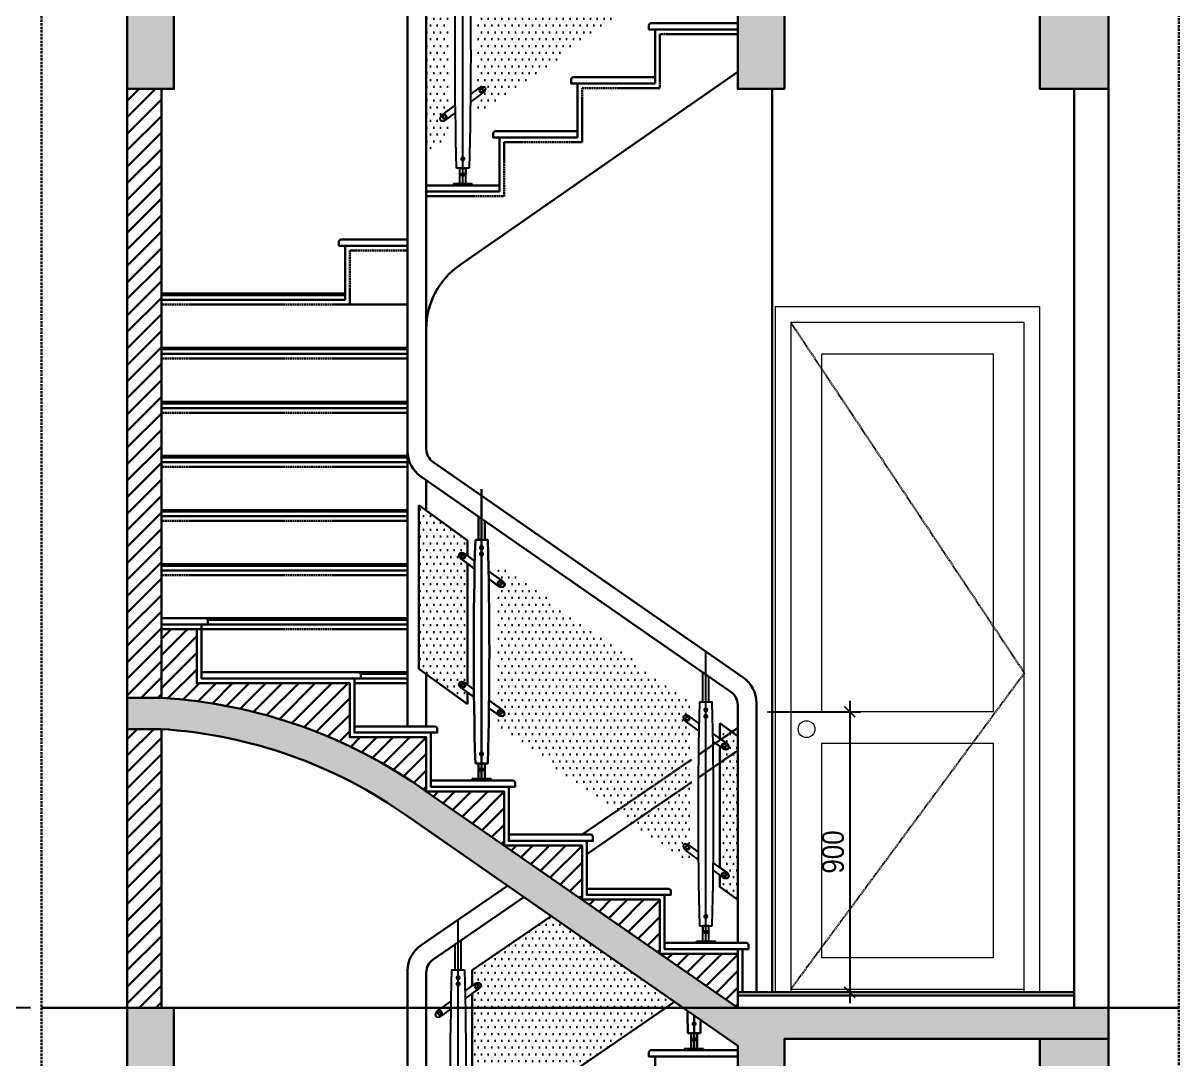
# Model space of a CAD drawing. Header units: millimetres. Extents: x -82962 to 19744, y -138000 to 4535.
# Drawn here: x 12321 to 16031, y -24974 to -21648 of the extents above; entities that cross this region are included whole.
import ezdxf

# ---------------------------------------------------------------- set-up
doc = ezdxf.new("R2010")
doc.units = ezdxf.units.MM
doc.header["$LTSCALE"] = 1000
doc.header["$MEASUREMENT"] = 0
doc.header["$PDMODE"] = 3
doc.linetypes.add('AI9-LType1', pattern=[2.49996, 1.562488, -0.312491, 0.312491, -0.312491])
doc.linetypes.add('HIDDEN', pattern=[0.375, 0.25, -0.125])
doc.layers.get('0').update_dxf_attribs({"lineweight": 30})
doc.layers.get('DEFPOINTS').update_dxf_attribs({"color": 4, "lineweight": 30})
doc.layers.add('CCA - DOOR', color=34, linetype='Continuous', lineweight=20)
doc.layers.add('THAY', color=4, linetype='Continuous', lineweight=30)
for name, color, linetype in [('DIM KT', 9, 'Continuous'), ('net-vatlieu', 250, 'Continuous'), ('tim', 14, 'AI9-LType1')]:
    doc.layers.add(name, color=color, linetype=linetype)
doc.styles.add('ARIAL', font='arial.ttf', dxfattribs={"width": 0.85})
doc.dimstyles.new('DIM 1-100', dxfattribs={"dimscale": 0, "dimtxt": 2, "dimasz": 1, "dimexe": 1, "dimexo": 1, "dimgap": 0.5, "dimtad": 1, "dimdec": 4, "dimrnd": 1, "dimdsep": 46, "dimtxsty": 'ARIAL', "dimblk1": 'ARCHTICK', "dimblk2": 'ARCHTICK', "dimsah": 1, "dimcen": 2, "dimdle": 1, "dimclrd": 9, "dimclre": 9, "dimclrt": 1, "dimadec": 0, "dimazin": 0, "dimtfac": 1, "dimtdec": 4, "dimtix": 1, "dimtmove": 2, "dimatfit": 3, "dimldrblk": 'DOT', "dimfxl": 1, "dimtvp": 1, "dimtolj": 1, "dimarcsym": 0})
pattern_1 = [(45, (42541.38, 0), (-26.516504, 26.516504), [])]

# ---------------------------------------------------------------- blocks, each defined once
blk = doc.blocks.new('_ARCHTICK')
at = {"color": 0, "linetype": 'ByBlock', "const_width": 0.15}
blk.add_lwpolyline([(-0.5, -0.5), (0.5, 0.5)], dxfattribs=at)
blk = doc.blocks.new('*D208')
at = {"layer": 'DEFPOINTS', "color": 0, "ltscale": 0.2, "transparency": 16777216}
for p in [(11795.5, -24809.6), (12379.1, -24809.6), (12379.1, -28409.6)]:
    blk.add_point(p, dxfattribs=at)
at = {"layer": 'THAY', "color": 9, "lineweight": -2, "ltscale": 0.2, "transparency": 16777216}
for p, q in [((11795.5, -28444.6), (11795.5, -24774.6)), ((12344.1, -24809.6), (11760.5, -24809.6)), ((12344.1, -28409.6), (11760.5, -28409.6))]:
    blk.add_line(p, q, dxfattribs=at)
at = {"layer": 'THAY', "color": 9, "lineweight": -2, "ltscale": 0.2, "transparency": 16777216, "xscale": 35, "yscale": 35, "zscale": 35}
for p, rotation in [((11795.5, -24809.6), 90), ((11795.5, -28409.6), 270)]:
    blk.add_blockref('_ARCHTICK', p, dxfattribs=dict(at, rotation=rotation))
at = {"layer": 'THAY', "color": 1, "ltscale": 0.2, "transparency": 16777216, "insert": (11742.2, -26609.6), "char_height": 70, "attachment_point": 5, "rotation": 90, "style": 'ARIAL'}
blk.add_mtext('\\A1;3600', dxfattribs=at)
blk = doc.blocks.new('_DOT')
at = {"color": 0, "linetype": 'ByBlock', "ltscale": 10}
blk.add_line((-0.5, 0), (-1, 0), dxfattribs=at)
at = {"color": 0, "linetype": 'ByBlock', "ltscale": 10, "const_width": 0.5}
blk.add_lwpolyline([(-0.25, 0, 1), (0.25, 0, 1)], format="xyb", close=True, dxfattribs=at)
blk = doc.blocks.new('DTP')
at = {"layer": 'CCA - DOOR', "ltscale": 0.2}
blk.add_line((-154206.6, -128371.1), (-153456.6, -128371.1), dxfattribs=at)
for points in [[(-153406.6, -126181.1), (-154256.6, -126181.1), (-154256.6, -128381.1), (-153406.6, -128381.1)], [(-153456.6, -126231.1), (-154206.6, -126231.1), (-154206.6, -128381.1), (-153456.6, -128381.1)], [(-154106.6, -126331.1), (-153556.6, -126331.1), (-153556.6, -127481.1), (-154106.6, -127481.1)], [(-154106.6, -127581.1), (-153556.6, -127581.1), (-153556.6, -128271.1), (-154106.6, -128271.1)]]:
    blk.add_lwpolyline(points, close=True, dxfattribs=at)
blk.add_circle((-154155.7, -127536.5), 26.9, dxfattribs=at)
at = {"layer": 'net-vatlieu', "linetype": 'HIDDEN', "ltscale": 0.01}
blk.add_lwpolyline([(-154206.6, -126231.1), (-153456.6, -127356.1), (-154206.6, -128371.1)], dxfattribs=at)
blk = doc.blocks.new('*D212')
at = {"layer": 'DEFPOINTS', "color": 0, "ltscale": 0.2, "transparency": 16777216}
for p in [(11795.5, -21509.6), (12379.1, -21509.6), (12379.1, -24809.6)]:
    blk.add_point(p, dxfattribs=at)
at = {"layer": 'THAY', "color": 9, "lineweight": -2, "ltscale": 0.2, "transparency": 16777216}
for p, q in [((11795.5, -24844.6), (11795.5, -21474.6)), ((12344.1, -21509.6), (11760.5, -21509.6)), ((12344.1, -24809.6), (11760.5, -24809.6))]:
    blk.add_line(p, q, dxfattribs=at)
at = {"layer": 'THAY', "color": 9, "lineweight": -2, "ltscale": 0.2, "transparency": 16777216, "xscale": 35, "yscale": 35, "zscale": 35}
for p, rotation in [((11795.5, -21509.6), 90), ((11795.5, -24809.6), 270)]:
    blk.add_blockref('_ARCHTICK', p, dxfattribs=dict(at, rotation=rotation))
at = {"layer": 'THAY', "color": 1, "ltscale": 0.2, "transparency": 16777216, "insert": (11742.2, -23159.6), "char_height": 70, "attachment_point": 5, "rotation": 90, "style": 'ARIAL'}
blk.add_mtext('\\A1;3300', dxfattribs=at)
blk = doc.blocks.new('TRU 1 LAN CAN')
at = {"layer": 'DIM KT', "linetype": 'Continuous'}
for p, q in [((2647580.6, -230397.3), (2647580.6, -230300.8)), ((2647600.6, -230397.3), (2647600.6, -230315.3)), ((2647580.6, -231164.5), (2647580.6, -231114.5)), ((2647600.6, -231164.5), (2647600.6, -231114.5))]:
    blk.add_line(p, q, dxfattribs=at)
for points in [[(2647610.6, -230397.3), (2647610.6, -230397.3), (2647570.6, -230397.3)], [(2647568.3, -230489.5), (2647525.1, -230458.2)], [(2647568.8, -230465.1), (2647536.8, -230442)], [(2647656.9, -230528.9), (2647613, -230497.1)], [(2647645.2, -230545.1), (2647613.4, -230522.1)], [(2647566.4, -230902.1), (2647525.1, -230872.2)], [(2647566.1, -230877.2), (2647536.8, -230856)], [(2647656.9, -230942.9), (2647614.6, -230912.3)], [(2647645.2, -230959.1), (2647614.3, -230936.7)], [(2647570.6, -231114.5), (2647610.6, -231114.5)]]:
    blk.add_lwpolyline(points, dxfattribs=at)
for points in [[(2647590.6, -230417.3), (2647586.2, -230419.8), (2647586.2, -230424.8), (2647590.6, -230427.3), (2647594.9, -230424.8), (2647594.9, -230419.8)], [(2647590.6, -230437.3), (2647586.2, -230439.8), (2647586.2, -230444.8), (2647590.6, -230447.3), (2647594.9, -230444.8), (2647594.9, -230439.8)], [(2647590.6, -231079.5), (2647586.2, -231082), (2647586.2, -231087), (2647590.6, -231089.5), (2647594.9, -231087), (2647594.9, -231082)], [(2647580.6, -231134.5), (2647600.6, -231134.5), (2647600.6, -231114.5), (2647580.6, -231114.5)], [(2647590.6, -231129.5), (2647586.2, -231132), (2647586.2, -231137), (2647590.6, -231139.5), (2647594.9, -231137), (2647594.9, -231132)], [(2647560.6, -231164.5), (2647620.6, -231164.5), (2647620.6, -231169.5), (2647560.6, -231169.5)]]:
    blk.add_lwpolyline(points, close=True, dxfattribs=at)
for centre, radius in [((2647590.6, -230422.3), 5), ((2647531, -230450.1), 7), ((2647531, -230450.1), 5), ((2647590.6, -230442.3), 5), ((2647649.4, -230535.8), 7), ((2647649.4, -230535.8), 5), ((2647531, -230864.1), 7), ((2647531, -230864.1), 5), ((2647649.4, -230949.8), 7), ((2647649.4, -230949.8), 5), ((2647590.6, -231084.5), 5)]:
    blk.add_circle(centre, radius, dxfattribs=at)
for centre, start, end in [((2660430.4, -230755.9), 178.40252, 181.59748), ((2634750.7, -230755.9), 358.40252, 1.59748)]:
    blk.add_arc(centre, 12864.9, start, end, dxfattribs=at)
for centre in [(2647532.6, -230451.3), (2647532.6, -230865.3)]:
    blk.add_ellipse(centre, major_axis=(-13.4, 9.7), ratio=0.607458, start_param=-1.44319, end_param=1.44319, dxfattribs=at)
at = {"layer": 'DIM KT', "linetype": 'Continuous', "extrusion": (0, 0, -1)}
for centre in [(2647649.4, -230535.7), (2647649.4, -230949.8)]:
    blk.add_ellipse(centre, major_axis=(-13.4, 9.7), ratio=0.607458, start_param=1.698403, end_param=4.584783, dxfattribs=at)
at = {"layer": 'tim', "linetype": 'Continuous'}
blk.add_line((2647590.6, -231169.5), (2647590.6, -230234), dxfattribs=at)
blk = doc.blocks.new('*D427')
at = {"layer": 'DEFPOINTS', "color": 0, "ltscale": 0.2, "transparency": 16777216}
for p in [(14675, -23859.2), (14675, -24759.6), (14974.4, -24759.6)]:
    blk.add_point(p, dxfattribs=at)
at = {"layer": 'THAY', "color": 9, "lineweight": -2, "ltscale": 0.2, "transparency": 16777216}
for p, q in [((14710, -23859.2), (15009.4, -23859.2)), ((14974.4, -23824.2), (14974.4, -24794.6)), ((14710, -24759.6), (15009.4, -24759.6))]:
    blk.add_line(p, q, dxfattribs=at)
at = {"layer": 'THAY', "color": 9, "lineweight": -2, "ltscale": 0.2, "transparency": 16777216, "xscale": 35, "yscale": 35, "zscale": 35}
for p, rotation in [((14974.4, -23859.2), 90), ((14974.4, -24759.6), 270)]:
    blk.add_blockref('_ARCHTICK', p, dxfattribs=dict(at, rotation=rotation))
at = {"layer": 'THAY', "color": 1, "ltscale": 0.2, "transparency": 16777216, "insert": (14921.1, -24309.4), "char_height": 70, "attachment_point": 5, "rotation": 90, "style": 'ARIAL'}
blk.add_mtext('\\A1;900', dxfattribs=at)

msp = doc.modelspace()

# ---------------------------------------------------------------- hatches: boundary and pattern name
at = {"layer": 'THAY', "ltscale": 0.2}
h = msp.add_hatch(dxfattribs=at)
h.set_pattern_fill('ANSI31', color=256, scale=300, style=0)
h.set_pattern_definition([(45, (116951.9, 75770.368), (-26.516504, 26.516504), [])])
h.paths.add_polyline_path([(12764.96084, -21859.63041), (12654.96084, -21859.63041), (12654.96084, -23814.65246), (12764.96084, -23814.65246)])
h.paths.add_polyline_path([(12764.96084, -20298.46984), (12654.96084, -20298.46984), (12654.96084, -21509.63041), (12764.96084, -21509.63041)])
h = msp.add_hatch(dxfattribs=at)
h.set_pattern_fill('DOTS', color=256, scale=350, style=0)
edge = h.paths.add_edge_path()
edge.add_line((14614.96084, -20795.51638), (14519.8696, -20864.00661))
edge.add_line((14519.8696, -20864.00661), (14519.8696, -20927.13366))
edge.add_line((14519.8696, -20927.13366), (14528.72372, -20920.72607))
edge.add_ellipse((14532.87533, -20930.06552), major_axis=(13.4455, 9.7303), ratio=0.6074577663, start_angle=277.31130399, end_angle=442.68869602, ccw=False)
edge.add_line((14540.44909, -20936.92841), (14519.8696, -20951.82146))
edge.add_line((14519.8696, -20951.82146), (14519.8696, -21341.14258))
edge.add_line((14519.8696, -21341.14258), (14528.72372, -21334.735))
edge.add_ellipse((14532.87533, -21344.07444), major_axis=(13.4455, 9.7303), ratio=0.6074577663, start_angle=277.31130399, end_angle=442.68869602, ccw=False)
edge.add_line((14540.44909, -21350.93733), (14519.8696, -21365.83038))
edge.add_line((14519.8696, -21365.83038), (14519.8696, -21416.1424))
edge.add_line((14519.8696, -21416.1424), (14614.96084, -21347.65217))
edge.add_line((14614.96084, -21347.65217), (14614.96084, -20795.51638))
edge = h.paths.add_edge_path()
edge.add_line((14430.05208, -21406.1421), (14430.05208, -21016.82099))
edge.add_line((14430.05208, -21016.82099), (14420.32316, -21023.86165))
edge.add_ellipse((14416.17155, -21014.5222), major_axis=(13.4455, 9.7303), ratio=0.6074577663, start_angle=97.31130403, end_angle=262.68869606, ccw=False)
edge.add_line((14408.59779, -21007.65932), (14430.05208, -20992.13318))
edge.add_line((14430.05208, -20992.13318), (14430.05208, -20928.69841))
edge.add_line((14430.05208, -20928.69841), (13777.3696, -21398.79826))
edge.add_line((13777.3696, -21398.79826), (13777.3696, -21448.18629))
edge.add_line((13777.3696, -21448.18629), (13786.22372, -21441.77871))
edge.add_ellipse((13790.37533, -21451.11815), major_axis=(13.4455, 9.7303), ratio=0.6074577663, start_angle=277.31130399, end_angle=442.68869602, ccw=False)
edge.add_line((13797.94909, -21457.98104), (13777.3696, -21472.87409))
edge.add_line((13777.3696, -21472.87409), (13777.3696, -21862.19521))
edge.add_line((13777.3696, -21862.19521), (13786.22372, -21855.78763))
edge.add_ellipse((13790.37533, -21865.12707), major_axis=(13.4455, 9.7303), ratio=0.6074577663, start_angle=277.31130399, end_angle=442.68869602, ccw=False)
edge.add_line((13797.94909, -21871.98996), (13777.3696, -21886.88301))
edge.add_line((13777.3696, -21886.88301), (13777.3696, -21950.93405))
edge.add_line((13777.3696, -21950.93405), (14430.05208, -21480.8342))
edge.add_line((14430.05208, -21480.8342), (14430.05208, -21430.82991))
edge.add_line((14430.05208, -21430.82991), (14420.32316, -21437.87057))
edge.add_ellipse((14416.17155, -21428.53112), major_axis=(13.4455, 9.7303), ratio=0.6074577663, start_angle=97.31130403, end_angle=262.68869606, ccw=False)
edge.add_line((14408.59779, -21421.66824), (14430.05208, -21406.1421))
edge = h.paths.add_edge_path()
edge.add_line((13687.55208, -21537.87362), (13677.82316, -21544.91428))
edge.add_ellipse((13673.67155, -21535.57484), major_axis=(13.4455, 9.7303), ratio=0.6074577663, start_angle=97.31130403, end_angle=262.68869606, ccw=False)
edge.add_line((13666.09779, -21528.71195), (13687.55208, -21513.18582))
edge.add_line((13687.55208, -21513.18582), (13687.55208, -21463.49006))
edge.add_line((13687.55208, -21463.49006), (13614.96084, -21515.77449))
edge.add_line((13614.96084, -21515.77449), (13614.96084, -22067.91028))
edge.add_line((13614.96084, -22067.91028), (13687.55208, -22015.62585))
edge.add_line((13687.55208, -22015.62585), (13687.55208, -21951.88254))
edge.add_line((13687.55208, -21951.88254), (13677.82316, -21958.9232))
edge.add_ellipse((13673.67155, -21949.58376), major_axis=(13.4455, 9.7303), ratio=0.6074577663, start_angle=97.31130403, end_angle=262.68869606, ccw=False)
edge.add_line((13666.09779, -21942.72087), (13687.55208, -21927.19474))
edge.add_line((13687.55208, -21927.19474), (13687.55208, -21537.87362))
h = msp.add_hatch(color=256, dxfattribs=at)
h.paths.add_polyline_path([(15804.96084, -21859.63041), (15584.96084, -21859.63041), (15584.96084, -21609.63041), (14764.96084, -21609.63041), (14764.96084, -21859.63041), (14614.96084, -21859.63041), (14614.96084, -21509.63041), (15804.96084, -21509.63041)])
edge = h.paths.add_edge_path()
edge.add_line((14764.96084, -28509.63041), (15584.96084, -28509.63041))
edge.add_line((15584.96084, -28509.63041), (15584.96084, -28759.63041))
edge.add_line((15584.96084, -28759.63041), (15804.96084, -28759.63041))
edge.add_line((15804.96084, -28759.63041), (15804.96084, -28409.63041))
edge.add_line((15804.96084, -28409.63041), (14614.96084, -28409.63041))
edge.add_line((14614.96084, -28409.63041), (13614.96084, -27723.91612))
edge.add_arc((12523.05705, -29059.86822), 1725.40485, 50.74009568, 81.9405122)
edge.add_line((12764.96084, -27351.50513), (12654.96084, -27351.50513))
edge.add_line((12654.96084, -27351.50513), (12654.96084, -27451.50513))
edge.add_line((12654.96084, -27451.50513), (12757.81031, -27451.50513))
edge.add_arc((12523.05705, -29059.86822), 1625.40485, 50.59391995, 81.69586792, ccw=False)
edge.add_line((13554.88438, -27803.97281), (14583.96838, -28509.63041))
edge.add_line((14583.96838, -28509.63041), (14614.96084, -28530.88238))
edge.add_line((14614.96084, -28530.88238), (14614.96084, -28759.63041))
edge.add_line((14614.96084, -28759.63041), (14764.96084, -28759.63041))
edge.add_line((14764.96084, -28759.63041), (14764.96084, -28509.63041))
edge = h.paths.add_edge_path()
edge.add_line((14814.96084, -31709.63041), (13614.96084, -30841.20936))
edge.add_arc((12500.35347, -31986.30079), 1597.99373, 45.77289147, 80.50057457)
edge.add_line((12764.0827, -30410.21993), (12654.96084, -30410.21993))
edge.add_line((12654.96084, -30410.21993), (12654.96084, -30510.21993))
edge.add_line((12654.96084, -30510.21993), (12764.96084, -30511.70877))
edge.add_arc((12514.51267, -31964.13379), 1473.85981, 44.89703988, 80.21644115, ccw=False)
edge.add_line((13558.56003, -30923.83199), (14574.96084, -31659.38521))
edge.add_line((14574.96084, -31659.38521), (14574.96084, -31959.63041))
edge.add_line((14574.96084, -31959.63041), (14814.96084, -31959.63041))
edge.add_line((14814.96084, -31959.63041), (14814.96084, -31709.63041))
h.paths.add_polyline_path([(15804.96084, -31709.63041), (15584.96084, -31709.63041), (15584.96084, -31809.63041), (15804.96084, -31809.63041)])
h.paths.add_polyline_path([(12874.96084, -31709.63041), (12764.96084, -31709.63041), (12654.96084, -31709.63041), (12654.96084, -31809.63041), (12874.96084, -31809.63041)])
h.paths.add_polyline_path([(15804.96084, -24809.63041), (14439.69376, -24809.63041), (14614.96084, -24933.63438), (14614.96084, -25159.63041), (14764.96084, -25159.63041), (14764.96084, -24909.63041), (15584.96084, -24909.63041), (15584.96084, -25159.63041), (15804.96084, -25159.63041)])
h.paths.add_polyline_path([(12804.96084, -25159.63041), (12804.96084, -24809.63041), (12654.96084, -24809.63041), (12654.96084, -25159.63041)])
h.paths.add_polyline_path([(12804.96084, -28759.63041), (12804.96084, -28409.63041), (12654.96084, -28409.63041), (12654.96084, -28759.63041)], flags=17)
h.paths.add_polyline_path([(12804.96084, -21859.63041), (12804.96084, -21509.63041), (12654.96084, -21509.63041), (12654.96084, -21859.63041)])
h.paths.add_polyline_path([(15584.96084, -32147.14384), (15804.96084, -32147.14384), (15804.96084, -31809.63041), (15584.96084, -31809.63041)])
h.paths.add_polyline_path([(12654.96084, -32147.14384), (12874.96084, -32147.14384), (12874.96084, -31809.63041), (12654.96084, -31809.63041)])
h = msp.add_hatch(dxfattribs=at)
h.set_pattern_fill('DOTS', color=256, scale=350, style=0)
edge = h.paths.add_edge_path()
edge.add_ellipse((14454.54635, -23882.6971), major_axis=(-13.4455, 9.7303), ratio=0.6074577663, start_angle=-82.68869602, end_angle=82.68869601, ccw=False)
edge.add_line((14458.69796, -23873.35765), (14467.46084, -23879.69921))
edge.add_line((14467.46084, -23879.69921), (14467.46084, -23830.32361))
edge.add_line((14467.46084, -23830.32361), (13837.46084, -23374.40256))
edge.add_line((13837.46084, -23374.40256), (13837.46084, -23423.77816))
edge.add_line((13837.46084, -23423.77816), (13858.8239, -23439.23826))
edge.add_ellipse((13851.25013, -23446.10115), major_axis=(-13.4455, 9.7303), ratio=0.6074577663, start_angle=97.31130394, end_angle=262.68869597, ccw=False)
edge.add_line((13847.09852, -23455.4406), (13837.46084, -23448.46596))
edge.add_line((13837.46084, -23448.46596), (13837.46084, -23837.78708))
edge.add_line((13837.46084, -23837.78708), (13858.8239, -23853.24718))
edge.add_ellipse((13851.25013, -23860.11007), major_axis=(-13.4455, 9.7303), ratio=0.6074577663, start_angle=97.31130394, end_angle=262.68869597, ccw=False)
edge.add_line((13847.09852, -23869.44952), (13837.46084, -23862.47488))
edge.add_line((13837.46084, -23862.47488), (13837.46084, -23900.13098))
edge.add_line((13837.46084, -23900.13098), (14467.46084, -24356.05203))
edge.add_line((14467.46084, -24356.05203), (14467.46084, -24318.39593))
edge.add_line((14467.46084, -24318.39593), (14446.97259, -24303.56891))
edge.add_ellipse((14454.54635, -24296.70602), major_axis=(-13.4455, 9.7303), ratio=0.6074577663, start_angle=-82.68869602, end_angle=82.68869601, ccw=False)
edge.add_line((14458.69796, -24287.36657), (14467.46084, -24293.70813))
edge.add_line((14467.46084, -24293.70813), (14467.46084, -23904.38701))
edge.add_line((14467.46084, -23904.38701), (14446.97259, -23889.55999))
edge = h.paths.add_edge_path()
edge.add_line((13747.46084, -23383.33438), (13726.97259, -23368.50736))
edge.add_ellipse((13734.54635, -23361.64447), major_axis=(-13.4455, 9.7303), ratio=0.6074577663, start_angle=-82.68869602, end_angle=82.68869601, ccw=False)
edge.add_line((13738.69796, -23352.30502), (13747.46084, -23358.64658))
edge.add_line((13747.46084, -23358.64658), (13747.46084, -23309.27098))
edge.add_line((13747.46084, -23309.27098), (13590.89045, -23195.96346))
edge.add_line((13590.89045, -23195.96346), (13590.89045, -23721.69188))
edge.add_line((13590.89045, -23721.69188), (13747.46084, -23834.9994))
edge.add_line((13747.46084, -23834.9994), (13747.46084, -23797.3433))
edge.add_line((13747.46084, -23797.3433), (13726.97259, -23782.51628))
edge.add_ellipse((13734.54635, -23775.65339), major_axis=(-13.4455, 9.7303), ratio=0.6074577663, start_angle=-82.68869602, end_angle=82.68869601, ccw=False)
edge.add_line((13738.69796, -23766.31394), (13747.46084, -23772.6555))
edge.add_line((13747.46084, -23772.6555), (13747.46084, -23383.33438))
h = msp.add_hatch(dxfattribs=at)
h.set_pattern_fill('ANSI31', color=256, scale=300, style=0)
h.set_pattern_definition(pattern_1)
h.paths.add_polyline_path([(14614.96084, -24635.9462), (14364.96084, -24635.9462), (14614.96084, -24809.63041)])
h.paths.add_polyline_path([(14364.96084, -24462.26199), (14114.96084, -24462.26199), (14364.96084, -24635.9462)])
h.paths.add_polyline_path([(14114.96084, -24288.57778), (13864.96084, -24288.57778), (14114.96084, -24462.26199)])
h.paths.add_polyline_path([(13864.96084, -24114.89357), (13614.96084, -24114.89357), (13864.96084, -24288.57778)])
h.paths.add_polyline_path([(13614.96084, -23941.20936), (13369.51153, -23941.20936), (13369.51153, -23767.52515), (12878.65005, -23767.52515), (12878.65005, -23593.84094), (12764.96084, -23593.84094), (12764.96084, -23814.65246, -0.1412904322), (13614.96084, -24114.89357)])
msp.add_hatch(color=256, dxfattribs=at).paths.add_polyline_path([(13614.96084, -24114.89357, 0.1412904322), (12764.96084, -23814.65246), (12654.96084, -23814.65246), (12654.96084, -23914.65246), (12761.97219, -23914.65246, -0.1409144419), (13557.35932, -24196.64017), (14439.69376, -24809.63041), (14614.96084, -24809.63041)])
h = msp.add_hatch(dxfattribs=at)
h.set_pattern_fill('DOTS', color=256, scale=350, style=0)
edge = h.paths.add_edge_path()
edge.add_line((14614.96084, -23937.06703), (14557.46084, -23895.45519))
edge.add_line((14557.46084, -23895.45519), (14557.46084, -23944.83079))
edge.add_line((14557.46084, -23944.83079), (14578.8239, -23960.2909))
edge.add_ellipse((14571.25013, -23967.15378), major_axis=(-13.4455, 9.7303), ratio=0.6074577663, start_angle=97.31130394, end_angle=262.68869597, ccw=False)
edge.add_line((14567.09852, -23976.49323), (14557.46084, -23969.51859))
edge.add_line((14557.46084, -23969.51859), (14557.46084, -24358.83971))
edge.add_line((14557.46084, -24358.83971), (14578.8239, -24374.29982))
edge.add_ellipse((14571.25013, -24381.1627), major_axis=(-13.4455, 9.7303), ratio=0.6074577663, start_angle=97.31130394, end_angle=262.68869597, ccw=False)
edge.add_line((14567.09852, -24390.50215), (14557.46084, -24383.52751))
edge.add_line((14557.46084, -24383.52751), (14557.46084, -24421.18361))
edge.add_line((14557.46084, -24421.18361), (14614.96084, -24462.79545))
edge.add_line((14614.96084, -24462.79545), (14614.96084, -23937.06703))
h = msp.add_hatch(dxfattribs=at)
h.set_pattern_fill('ANSI31', color=256, scale=300, style=0)
h.set_pattern_definition(pattern_1)
h.paths.add_polyline_path([(12764.96084, -23914.83709, 0.0004902646), (12761.97219, -23914.65246), (12654.96084, -23914.65246), (12654.96084, -24809.63041), (12764.96084, -24809.63041)])
h = msp.add_hatch(dxfattribs=at)
h.set_pattern_fill('DOTS', color=256, scale=350, style=0)
edge = h.paths.add_edge_path()
edge.add_line((14015.8072, -24515.1408), (13762.46084, -24688.86402))
edge.add_line((13762.46084, -24688.86402), (13762.46084, -24739.09771))
edge.add_line((13762.46084, -24739.09771), (13771.22372, -24732.75615))
edge.add_ellipse((13775.37533, -24742.0956), major_axis=(13.4455, 9.7303), ratio=0.6074577663, start_angle=277.31130399, end_angle=442.68869602, ccw=False)
edge.add_line((13782.94909, -24748.95848), (13762.46084, -24763.78551))
edge.add_line((13762.46084, -24763.78551), (13762.46084, -24809.63041))
edge.add_line((13762.46084, -24809.63041), (14383.77727, -24809.63041))
edge.add_line((14383.77727, -24809.63041), (14411.91825, -24790.33374))
edge.add_line((14411.91825, -24790.33374), (14015.8072, -24515.1408))
edge = h.paths.add_edge_path()
edge.add_line((14383.77727, -24809.63041), (13762.46084, -24809.63041))
edge.add_line((13762.46084, -24809.63041), (13762.46084, -25153.10663))
edge.add_line((13762.46084, -25153.10663), (13771.22372, -25146.76507))
edge.add_ellipse((13775.37533, -25156.10452), major_axis=(13.4455, 9.7303), ratio=0.6074577663, start_angle=277.31130399, end_angle=442.68869602, ccw=False)
edge.add_line((13782.94909, -25162.9674), (13762.46084, -25177.79443))
edge.add_line((13762.46084, -25177.79443), (13762.46084, -25235.67596))
edge.add_line((13762.46084, -25235.67596), (14383.77727, -24809.63041))

# ---------------------------------------------------------------- linework, layer by layer
at = {"layer": 'THAY', "ltscale": 0.5}
for p, q in [((12654.96084, -31978.9856), (12654.96084, -20298.46984)), ((15804.96084, -31978.9856), (15804.96084, -20298.46984))]:
    msp.add_line(p, q, dxfattribs=at)
at = {"layer": 'THAY', "linetype": 'Continuous'}
for p, q in [((12654.96084, -20298.46984), (12654.96084, -21859.63041)), ((12654.96084, -21859.63041), (12654.96084, -24809.63041)), ((12764.96084, -23814.65246), (12764.96084, -21859.63041)), ((15694.96084, -24809.63041), (15694.96084, -21859.63041)), ((15804.96084, -24809.63041), (15804.96084, -21859.63041)), ((13792.46084, -24079.89357), (13792.46084, -23144.33436)), ((13782.46084, -23307.61101), (13782.46084, -23232.58197)), ((13802.46084, -23307.61101), (13802.46084, -23246.47671)), ((12764.96084, -23915.60676), (12764.96084, -24809.63041)), ((13782.46084, -24074.89357), (13782.46084, -24024.89357)), ((13802.46084, -24074.89357), (13802.46084, -24024.89357)), ((14474.96084, -24946.05898), (14474.96084, -24834.34103)), ((14464.96084, -24941.05898), (14464.96084, -24891.05898)), ((14484.96084, -24941.05898), (14484.96084, -24891.05898))]:
    msp.add_line(p, q, dxfattribs=at)
at = {"layer": 'THAY', "ltscale": 0.2}
msp.add_line((14724.96084, -24759.63041), (14724.96084, -21859.63041), dxfattribs=at)
at = {"layer": 'THAY', "linetype": 'HIDDEN', "ltscale": 0.01}
for p, q in [((13369.51153, -22378.05146), (13554.96084, -22378.05146)), ((13369.51153, -22551.73567), (13369.51153, -22378.05146)), ((12764.96084, -22551.73567), (13554.96084, -22551.73567)), ((12764.96084, -22725.41988), (13554.96084, -22725.41988)), ((12764.96084, -22899.10409), (13554.96084, -22899.10409)), ((12764.96084, -23072.7883), (13554.96084, -23072.7883)), ((12764.96084, -23246.47251), (13554.96084, -23246.47251)), ((13554.96084, -23420.15673), (12764.96084, -23420.15673)), ((13554.96084, -23593.84094), (12878.65005, -23593.84094))]:
    msp.add_line(p, q, dxfattribs=at)
at = {"layer": 'THAY'}
for p, q in [((12764.96084, -22516.73567), (13354.51153, -22516.73567)), ((12764.96084, -22521.73567), (13354.51153, -22521.73567)), ((12764.96084, -22536.73567), (13354.51153, -22536.73567)), ((12764.96084, -22690.41988), (13554.96084, -22690.41988)), ((12764.96084, -22695.41988), (13554.96084, -22695.41988)), ((12764.96084, -22710.41988), (13554.96084, -22710.41988)), ((12764.96084, -22864.10409), (13554.96084, -22864.10409)), ((12764.96084, -22869.10409), (13554.96084, -22869.10409)), ((12764.96084, -22884.10409), (13554.96084, -22884.10409)), ((12764.96084, -23037.7883), (13554.96084, -23037.7883)), ((12764.96084, -23042.7883), (13554.96084, -23042.7883)), ((12764.96084, -23057.7883), (13554.96084, -23057.7883)), ((12764.96084, -23211.47251), (13554.96084, -23211.47251)), ((12764.96084, -23216.47251), (13554.96084, -23216.47251)), ((13747.46084, -23309.27098), (13590.89045, -23195.96346)), ((13590.89045, -23195.96346), (13590.89045, -23721.69188)), ((12764.96084, -23231.47251), (13554.96084, -23231.47251)), ((13747.46084, -23358.64658), (13747.46084, -23309.27098)), ((13747.46084, -23383.33438), (13726.97259, -23368.50736)), ((13738.69796, -23352.30502), (13747.46084, -23358.64658)), ((12764.96084, -23385.15673), (13554.96084, -23385.15673)), ((12764.96084, -23390.15673), (13554.96084, -23390.15673)), ((12764.96084, -23405.15673), (13554.96084, -23405.15673)), ((13747.46084, -23772.6555), (13747.46084, -23383.33438)), ((12908.65005, -23558.84094), (13554.96084, -23558.84094)), ((12913.65005, -23563.84094), (13554.96084, -23563.84094)), ((12913.65005, -23578.84094), (13554.96084, -23578.84094)), ((13399.51153, -23732.52515), (13554.96084, -23732.52515)), ((13404.51153, -23737.52515), (13554.96084, -23737.52515)), ((13590.89045, -23721.69188), (13747.46084, -23834.9994)), ((13384.51153, -23767.52515), (13554.96084, -23767.52515)), ((13404.51153, -23752.52515), (13554.96084, -23752.52515)), ((13747.46084, -23797.3433), (13726.97259, -23782.51628)), ((13738.69796, -23766.31394), (13747.46084, -23772.6555)), ((13747.46084, -23834.9994), (13747.46084, -23797.3433)), ((14557.46084, -23895.45519), (14557.46084, -23944.83079)), ((14614.96084, -23937.06703), (14557.46084, -23895.45519)), ((14557.46084, -23944.83079), (14578.8239, -23960.2909)), ((14567.09852, -23976.49323), (14557.46084, -23969.51859)), ((14557.46084, -23969.51859), (14557.46084, -24358.83971)), ((14557.46084, -24358.83971), (14578.8239, -24374.29982)), ((14557.46084, -24383.52751), (14557.46084, -24421.18361)), ((14567.09852, -24390.50215), (14557.46084, -24383.52751)), ((14557.46084, -24421.18361), (14614.96084, -24462.79545)), ((13762.46084, -24688.86402), (14015.8072, -24515.1408)), ((13762.46084, -24739.09771), (13762.46084, -24688.86402)), ((13771.22372, -24732.75615), (13762.46084, -24739.09771)), ((13762.46084, -24763.78551), (13782.94909, -24748.95848)), ((13762.46084, -25153.10663), (13762.46084, -24763.78551)), ((14411.91825, -24790.33374), (13762.46084, -25235.67596))]:
    msp.add_line(p, q, dxfattribs=at)
at = {"layer": 'THAY', "linetype": 'HIDDEN', "ltscale": 0.03}
msp.add_lwpolyline([(12379.12939, -32147.14384), (16031.24834, -32147.14384), (16031.24834, -20298.46984), (12379.12939, -20298.46984)], close=True, dxfattribs=at)
at = {"layer": 'THAY'}
for points in [[(14614.96084, -20598.33484), (13596.51658, -21331.87759, 0.2411698524), (13554.96084, -21413.02109), (13554.96084, -22343.05146)], [(14614.96084, -20672.27792), (13635.73871, -21377.57061, 0.2411698524), (13614.96084, -21418.14236), (13614.96084, -22630.53731)], [(14614.96084, -21805.07912), (13723.57875, -22424.35509, 0.2472944463), (13614.96084, -22630.53731), (13614.96084, -23016.00474)], [(13554.96084, -22551.73567), (13554.96084, -23022.23853, 0.2456738391), (13597.90506, -23104.36427), (14593.48873, -23796.03293, -0.2456738391), (14614.96084, -23837.0958), (14614.96084, -24600.9462)], [(13614.96084, -22630.53731), (13614.96084, -23016.00474, 0.2456738391), (13636.43295, -23057.06761), (14632.01662, -23748.73627, -0.2456738391), (14674.96084, -23830.86201), (14674.96084, -24759.63041)], [(13554.96084, -25786.21398), (13554.96084, -24690.58652, -0.2472944463), (13598.40801, -24608.11363), (13875.82126, -24417.88741)], [(13928.52228, -24454.50075), (13636.68442, -24654.61813, 0.2472944463), (13614.96084, -24695.85457), (13614.96084, -25893.38633)]]:
    msp.add_lwpolyline(points, format="xyb", dxfattribs=at)
for points in [[(13554.96084, -21468.50558), (13554.96084, -22551.73567)], [(14614.96084, -21668.31462), (14329.96084, -21668.31462), (14329.96084, -21653.31462), (14334.96084, -21648.31462), (14614.96084, -21648.31462)], [(14349.96084, -21668.31462), (14349.96084, -21841.99883)], [(14349.96084, -21841.99883), (14079.96084, -21841.99883), (14079.96084, -21826.99883), (14084.96084, -21821.99883), (14349.96084, -21821.99883)], [(14099.96084, -21841.99883), (14099.96084, -22015.68304)], [(14099.96084, -22015.68304), (13829.96084, -22015.68304), (13829.96084, -22000.68304), (13834.96084, -21995.68304), (14099.96084, -21995.68304)], [(13849.96084, -22015.68304), (13849.96084, -22189.36725)], [(13614.96084, -22169.36725), (13849.96084, -22169.36725)], [(13849.96084, -22189.36725), (13614.96084, -22189.36725)], [(13554.96084, -22363.05146), (13334.51153, -22363.05146), (13334.51153, -22348.05146), (13339.51153, -22343.05146), (13554.96084, -22343.05146)], [(13354.51153, -22363.05146), (13354.51153, -22536.73567)], [(13554.96084, -22551.73567), (13554.96084, -23906.20936)], [(13614.96084, -23116.21355), (13614.96084, -23213.38282)], [(13614.96084, -23739.11124), (13614.96084, -23906.20936)], [(14115.43946, -24253.57778), (14223.48418, -24179.48997)], [(14275.10278, -24216.84554), (14129.96084, -24316.37145)], [(14614.96084, -24620.9462), (14614.96084, -24769.63041)], [(14349.96084, -24966.05898), (14349.96084, -25119.74319)]]:
    msp.add_lwpolyline(points, dxfattribs=at)
at = {"layer": 'THAY', "ltscale": 0.2}
for points in [[(12654.96084, -21509.63041), (12804.96084, -21509.63041), (12804.96084, -21859.63041), (12654.96084, -21859.63041)], [(12908.65005, -23558.84094), (12764.96084, -23558.84094), (12764.96084, -23578.84094), (12913.65005, -23578.84094), (12913.65005, -23563.84094)], [(13399.51153, -23732.52515), (12893.65005, -23732.52515), (12893.65005, -23752.52515), (13404.51153, -23752.52515), (13404.51153, -23737.52515)], [(13644.96084, -23906.20936), (13384.51153, -23906.20936), (13384.51153, -23926.20936), (13649.96084, -23926.20936), (13649.96084, -23911.20936)], [(13894.96084, -24079.89357), (13629.96084, -24079.89357), (13629.96084, -24099.89357), (13899.96084, -24099.89357), (13899.96084, -24084.89357)], [(14144.96084, -24253.57778), (13879.96084, -24253.57778), (13879.96084, -24273.57778), (14149.96084, -24273.57778), (14149.96084, -24258.57778)], [(14394.96084, -24427.26199), (14129.96084, -24427.26199), (14129.96084, -24447.26199), (14399.96084, -24447.26199), (14399.96084, -24432.26199)], [(14644.96084, -24600.9462), (14379.96084, -24600.9462), (14379.96084, -24620.9462), (14649.96084, -24620.9462), (14649.96084, -24605.9462)], [(12654.96084, -24809.63041), (12804.96084, -24809.63041), (12804.96084, -25159.63041), (12654.96084, -25159.63041)]]:
    msp.add_lwpolyline(points, close=True, dxfattribs=at)
for points in [[(14614.96084, -21515.22146), (14614.96084, -21859.63041), (14764.96084, -21859.63041), (14764.96084, -21609.63041), (15584.96084, -21609.63041), (15584.96084, -21859.63041), (15804.96084, -21859.63041), (15804.96084, -21509.63041)], [(12893.65005, -23750.26951), (12893.65005, -23578.84094), (12764.96084, -23578.84094)], [(13384.51153, -23923.95372), (13384.51153, -23752.52515), (12893.65005, -23752.52515)], [(13629.96084, -24097.63793), (13629.96084, -23926.20936), (13384.51153, -23926.20936)], [(13879.96084, -24271.32214), (13879.96084, -24099.89357), (13629.96084, -24099.89357)], [(14129.96084, -24445.00635), (14129.96084, -24273.57778), (13879.96084, -24273.57778)], [(14379.96084, -24618.69056), (14379.96084, -24447.26199), (14129.96084, -24447.26199)], [(14629.96084, -24759.63041), (14629.96084, -24620.9462), (14379.96084, -24620.9462)], [(14764.96084, -24909.63041), (15804.96084, -24909.63041)]]:
    msp.add_lwpolyline(points, dxfattribs=at)
at = {"layer": 'THAY', "linetype": 'HIDDEN', "ltscale": 0.01}
for points in [[(14364.96084, -21856.99883), (14364.96084, -21683.31462), (14614.96084, -21683.31462)], [(14114.96084, -22030.68304), (14114.96084, -21856.99883), (14364.96084, -21856.99883)], [(13864.96084, -22204.36725), (13864.96084, -22030.68304), (14114.96084, -22030.68304)], [(13614.96084, -22204.36725), (13864.96084, -22204.36725)], [(14488.86083, -23997.51741), (14614.96084, -23911.04883)], [(14614.96084, -23983.80002), (14487.98778, -24070.86726)], [(14223.48418, -24179.48997), (14467.46084, -24012.19169)], [(14467.46084, -24084.94287), (14275.10278, -24216.84554)]]:
    msp.add_lwpolyline(points, dxfattribs=at)
at = {"layer": 'THAY', "linetype": 'Continuous'}
for points in [[(13812.46084, -23307.61101), (13812.46084, -23307.61101), (13772.46084, -23307.61101)], [(13770.22036, -23399.80509), (13726.97259, -23368.50736)], [(13770.74687, -23375.49831), (13738.69796, -23352.30502)], [(13858.8239, -23439.23826), (13814.85681, -23407.41998)], [(13847.09852, -23455.4406), (13815.33622, -23432.45472)], [(13614.96084, -24114.89357), (13614.96084, -23941.20936), (13369.51153, -23941.20936), (13369.51153, -23767.52515), (12878.65005, -23767.52515), (12878.65005, -23593.84094), (12764.96084, -23593.84094)], [(13768.29121, -23812.41791), (13726.97259, -23782.51628)], [(13768.03262, -23787.54297), (13738.69796, -23766.31394)], [(13847.09852, -23869.44952), (13816.18991, -23847.08144)], [(13858.8239, -23853.24718), (13816.51044, -23822.62561)], [(13772.46084, -24024.89357), (13812.46084, -24024.89357)], [(13864.96084, -24288.57778), (13864.96084, -24114.89357), (13614.96084, -24114.89357)], [(14114.96084, -24462.26199), (14114.96084, -24288.57778), (13864.96084, -24288.57778)], [(14364.96084, -24635.9462), (14364.96084, -24462.26199), (14114.96084, -24462.26199)], [(14614.96084, -24809.63041), (14614.96084, -24635.9462), (14364.96084, -24635.9462)], [(14494.96084, -24891.05898), (14454.96084, -24891.05898)]]:
    msp.add_lwpolyline(points, dxfattribs=at)
for points in [[(13792.46084, -23327.61101), (13788.13071, -23330.11101), (13788.13071, -23335.11101), (13792.46084, -23337.61101), (13796.79097, -23335.11101), (13796.79097, -23330.11101)], [(13792.46084, -23347.61101), (13788.13071, -23350.11101), (13788.13071, -23355.11101), (13792.46084, -23357.61101), (13796.79097, -23355.11101), (13796.79097, -23350.11101)], [(13792.46084, -23989.89357), (13788.13071, -23992.39357), (13788.13071, -23997.39357), (13792.46084, -23999.89357), (13796.79097, -23997.39357), (13796.79097, -23992.39357)], [(13782.46084, -24044.89357), (13802.46084, -24044.89357), (13802.46084, -24024.89357), (13782.46084, -24024.89357)], [(13792.46084, -24039.89357), (13788.13071, -24042.39357), (13788.13071, -24047.39357), (13792.46084, -24049.89357), (13796.79097, -24047.39357), (13796.79097, -24042.39357)], [(13762.46084, -24074.89357), (13822.46084, -24074.89357), (13822.46084, -24079.89357), (13762.46084, -24079.89357)], [(14474.96084, -24856.05898), (14479.29097, -24858.55898), (14479.29097, -24863.55898), (14474.96084, -24866.05898), (14470.63071, -24863.55898), (14470.63071, -24858.55898)], [(14484.96084, -24911.05898), (14464.96084, -24911.05898), (14464.96084, -24891.05898), (14484.96084, -24891.05898)], [(14474.96084, -24906.05898), (14479.29097, -24908.55898), (14479.29097, -24913.55898), (14474.96084, -24916.05898), (14470.63071, -24913.55898), (14470.63071, -24908.55898)], [(14504.96084, -24941.05898), (14444.96084, -24941.05898), (14444.96084, -24946.05898), (14504.96084, -24946.05898)]]:
    msp.add_lwpolyline(points, close=True, dxfattribs=at)
at = {"layer": 'THAY', "ltscale": 0.2}
for points in [[(12654.96084, -23814.65246), (12764.96084, -23814.65246, -0.1412904322), (13614.96084, -24114.89357), (14614.96084, -24809.63041), (15804.96084, -24809.63041)], [(12654.96084, -23914.65246), (12761.97219, -23914.65246, -0.1409144419), (13557.35932, -24196.64017), (14614.96084, -24931.39491), (14614.96084, -25159.63041), (14764.96084, -25159.63041), (14764.96084, -24909.63041), (15584.96084, -24909.63041), (15584.96084, -25159.63041), (15804.96084, -25159.63041), (15804.96084, -24809.63041)]]:
    msp.add_lwpolyline(points, format="xyb", dxfattribs=at)
at = {"layer": 'THAY', "ltscale": 0.5}
for points in [[(14614.96084, -24759.63041), (15694.96084, -24759.63041)], [(14614.96084, -24769.63041), (15694.96084, -24769.63041)]]:
    msp.add_lwpolyline(points, dxfattribs=at)
at = {"layer": 'THAY', "ltscale": 0.01}
msp.add_lwpolyline([(12379.12939, -24809.63041), (16031.24834, -24809.63041)], dxfattribs=at)
at = {"layer": 'THAY'}
msp.add_lwpolyline([(14334.96084, -24946.05898), (14614.96084, -24946.05898), (14614.96084, -24966.05898), (14329.96084, -24966.05898), (14329.96084, -24951.05898)], close=True, dxfattribs=at)
at = {"layer": 'THAY', "linetype": 'Continuous'}
for centre, radius in [((13792.46084, -23332.61101), 5), ((13732.87965, -23360.43831), 7), ((13732.87965, -23360.43831), 5), ((13792.46084, -23352.61101), 5), ((13851.26428, -23446.11139), 7), ((13851.26428, -23446.11139), 5), ((13732.87965, -23774.44723), 7), ((13732.87965, -23774.44723), 5), ((13851.26428, -23860.12031), 7), ((13851.26428, -23860.12031), 5), ((13792.46084, -23994.89357), 5), ((14474.96084, -24861.05898), 5)]:
    msp.add_circle(centre, radius, dxfattribs=at)
for centre, start, end in [((26632.31756, -23666.25229), 178.40252444, 181.59747556), ((952.60413, -23666.25229), 358.40252444, 1.59747556), ((27314.81756, -24532.4177), 181.27819941, 181.59747556), ((1635.10413, -24532.4177), 358.40252444, 358.590727468)]:
    msp.add_arc(centre, 12864.85671, start, end, dxfattribs=at)
for centre in [(13734.54635, -23361.64447), (13734.54635, -23775.65339)]:
    msp.add_ellipse(centre, major_axis=(-13.4455, 9.7303), ratio=0.6074577663, start_param=-1.4431899997, end_param=1.4431899996, dxfattribs=at)
at = {"layer": 'THAY'}
for centre, major_axis, start_param, end_param in [((13734.54635, -23361.64447), (-13.4455, 9.7303), -1.4431899997, 1.4431899996), ((13734.54635, -23775.65339), (-13.4455, 9.7303), -1.4431899997, 1.4431899996), ((14571.25013, -23967.15378), (-13.4455, 9.7303), 1.6984026531, 4.5847826525), ((14571.25013, -24381.1627), (-13.4455, 9.7303), 1.6984026531, 4.5847826525), ((13775.37533, -24742.0956), (13.4455, 9.7303), 4.8399953076, 7.7263753069)]:
    msp.add_ellipse(centre, major_axis=major_axis, ratio=0.6074577663, start_param=start_param, end_param=end_param, dxfattribs=at)
at = {"layer": 'THAY', "linetype": 'Continuous', "extrusion": (0, 0, -1)}
for centre in [(13851.25013, -23446.10115), (13851.25013, -23860.11007)]:
    msp.add_ellipse(centre, major_axis=(-13.4455, 9.7303), ratio=0.6074577663, start_param=1.6984026547, end_param=4.5847826541, dxfattribs=at)

# ---------------------------------------------------------------- block references
at = {"layer": 'THAY', "linetype": 'Continuous', "xscale": -1}
for p in [(2661323.02226, 209000.17195), (2661308.02226, 205709.19451)]:
    msp.add_blockref('TRU 1 LAN CAN', p, dxfattribs=at)
at = {"layer": 'THAY'}
msp.add_blockref('DTP', (168991.5317, 103621.47725), dxfattribs=at)
at = {"layer": 'THAY', "linetype": 'Continuous'}
msp.add_blockref('TRU 1 LAN CAN', (-2633078.10058, 206568.59301), dxfattribs=at)

# ---------------------------------------------------------------- dimensions: what is measured, and where the dimension line sits
at = {"layer": 'THAY', "ltscale": 0.2}
for base, p1, p2, picture, middle in [((11795.47979, -21509.63041), (12379.12939, -24809.63041), (12379.12939, -21509.63041), '*D212', (11742.21581, -23159.63041)), ((14974.38809, -24759.63041), (14674.96084, -23859.17089), (14674.96084, -24759.63041), '*D427', (14921.14798, -24309.40065)), ((11795.47979, -24809.63041), (12379.12939, -28409.63041), (12379.12939, -24809.63041), '*D208', (11742.21581, -26609.63041))]:
    dim = msp.add_linear_dim(base=base, p1=p1, p2=p2, angle=90, dimstyle='DIM 1-100', override={"dimscale": 35}, dxfattribs=at)
    dim.commit()
    dim.dimension.update_dxf_attribs({"geometry": picture, "text_midpoint": middle})

doc.saveas('drawing.dxf')
